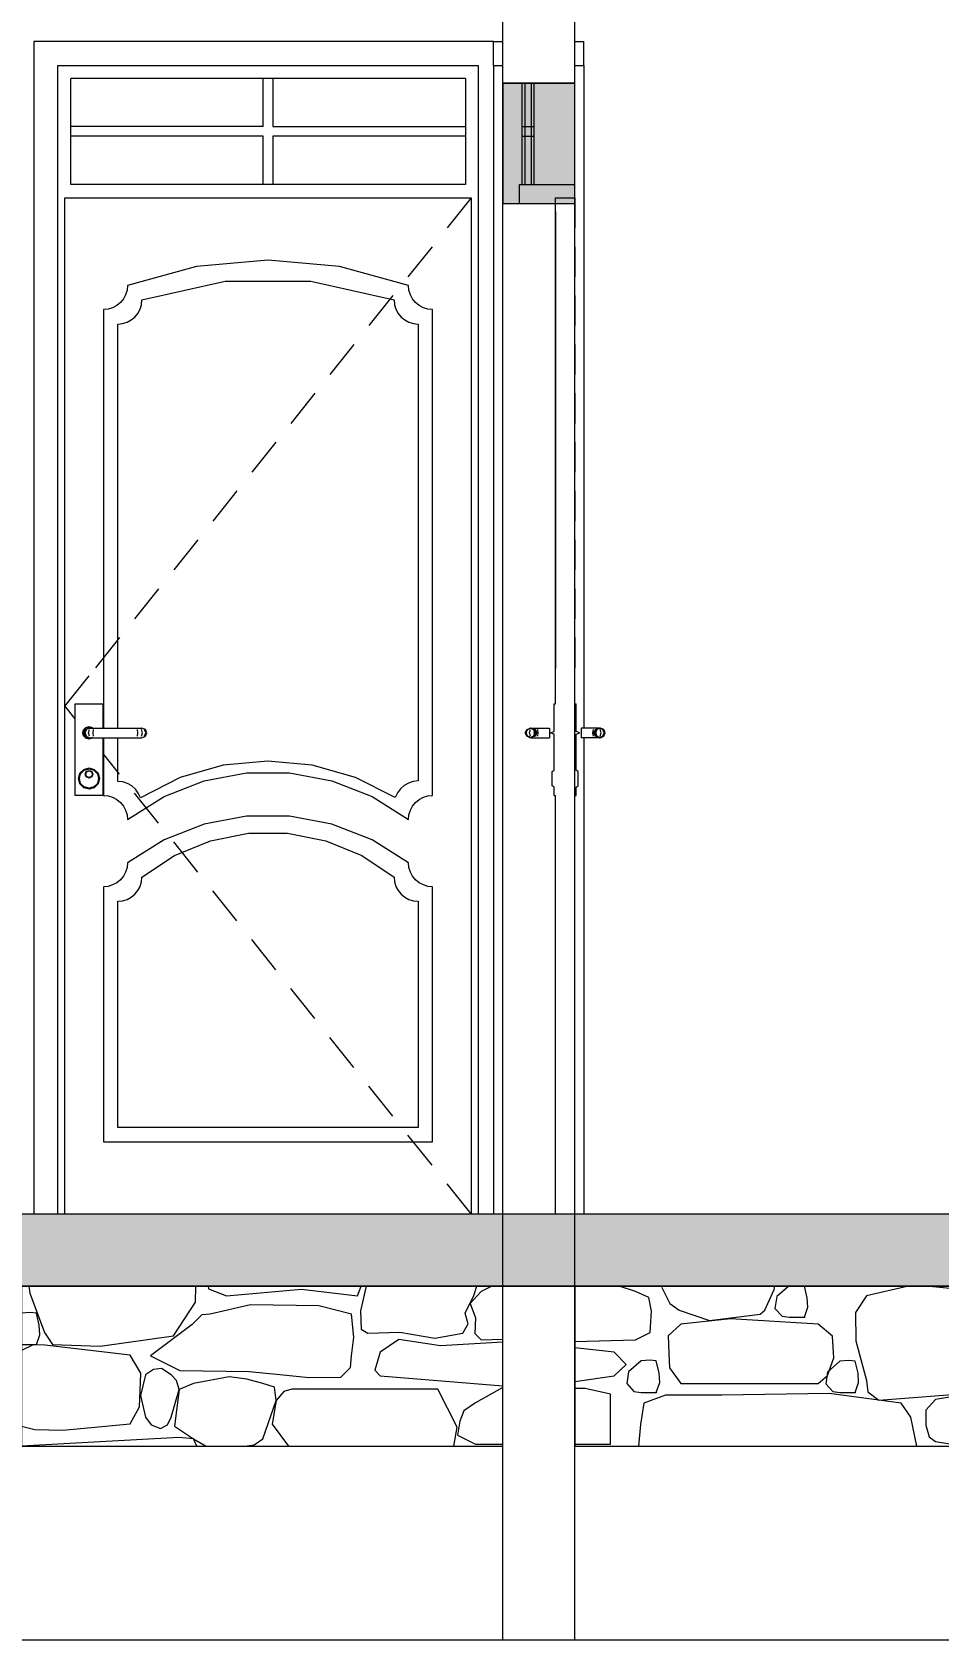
# Model space of a CAD drawing. Header units: millimetres. Extents: x 102766 to 172228, y -127504 to -81044.
# Drawn here: x 132937 to 134821, y -118985 to -115643 of the extents above; entities that cross this region are included whole.
import ezdxf

# ---------------------------------------------------------------- set-up
doc = ezdxf.new("R2010")
doc.units = ezdxf.units.MM
doc.header["$MEASUREMENT"] = 0
for name, color, linetype, lineweight in [('2D Drafting - General_Pen_No__1', 7, 'Continuous', 13), ('2D Drafting - General_Pen_No__19', 255, 'Continuous', 0), ('Dimensioning - General_Pen_No__1', 7, 'Continuous', 13), ('Dimensioning - General_Pen_No__27', 7, 'Continuous', 35), ('Structural - Bearing_Pen_No__1', 7, 'Continuous', 13)]:
    doc.layers.add(name, color=color, linetype=linetype, lineweight=lineweight)
doc.layers.add('2D Drafting - General_Pen_No__105', color=7, linetype='Continuous', lineweight=13, true_color=0xcae6ff)
doc.layers.add('2D Drafting - General_Pen_No__82', color=7, linetype='Continuous', lineweight=20, true_color=0xaaaaaa)
doc.layers.add('Dimensioning - General', color=7, linetype='Continuous')
doc.styles.add('GENERATED_STYLE_1', font='ARIALN.TTF')
doc.linetypes.add('Break', pattern='A,0,[1,chri1.Shx,S=15.679026,R=0,X=0,Y=0],-1975.557214,0', length=1975.557214)
doc.dimstyles.new('GENERATED_STYLE__3', dxfattribs={"dimtxt": 300, "dimasz": 228, "dimexe": 0.18, "dimexo": 0, "dimgap": 0.09, "dimtad": 0, "dimdec": 0, "dimzin": 0, "dimdsep": 46, "dimtxsty": 'GENERATED_STYLE_1', "dimblk": 'ARROWHEAD_11', "dimblk1": 'ARROWHEAD_11', "dimblk2": 'ARROWHEAD_11', "dimcen": 0.09, "dimclrd": 7, "dimclre": 7, "dimclrt": 7, "dimadec": 0, "dimazin": 0, "dimtfac": 1, "dimtdec": 4, "dimtmove": 0, "dimatfit": 3, "dimfxl": 0, "dimtolj": 1, "dimtzin": 0, "dimarcsym": 0})

# ---------------------------------------------------------------- blocks, each defined once
blk = doc.blocks.new('*X22')
at = {"layer": '2D Drafting - General_Pen_No__1', "linetype": 'Continuous'}
for p, q in [((134190.8, -118260.7), (134157.1, -118249.5)), ((134247, -118249.5), (134245.8, -118252.5)), ((134245.8, -118252.5), (134262.2, -118285.2)), ((134479.4, -118256.4), (134480.4, -118249.5)), ((134509.5, -118249.5), (134484.5, -118271.3)), ((134547.9, -118273.7), (134542.4, -118249.5)), ((134758, -118249.5), (134671.2, -118269.3)), ((134995.3, -118269.3), (134795.1, -118249.5)), ((135029.6, -118249.5), (135114.7, -118274.9)), ((134218.8, -118273.3), (134190.8, -118260.7)), ((134224, -118301.3), (134218.8, -118273.3)), ((134262.2, -118285.2), (134281.7, -118299.6)), ((134460, -118299.6), (134479.4, -118256.4)), ((134484.5, -118271.3), (134480.8, -118295.8)), ((134549.2, -118293.3), (134547.9, -118273.7)), ((134671.2, -118269.3), (134648, -118304)), ((135081.6, -118307.6), (134995.3, -118269.3)), ((134221.7, -118346), (134224, -118301.3)), ((134281.7, -118299.6), (134344.9, -118321.1)), ((134388.6, -118317.5), (134285, -118328.7)), ((134344.9, -118321.1), (134449.8, -118307.6)), ((134570.8, -118328.7), (134388.6, -118317.5)), ((134449.8, -118307.6), (134460, -118299.6)), ((134480.8, -118295.8), (134495.5, -118312)), ((134495.5, -118312), (134510.5, -118314)), ((134510.5, -118314), (134542.2, -118314)), ((134542.2, -118314), (134549.2, -118293.3)), ((134648, -118304), (134648.8, -118362.9)), ((135114.7, -118367.6), (135081.6, -118307.6)), ((134190.8, -118361), (134221.7, -118346)), ((134285, -118328.7), (134258.6, -118353)), ((134258.6, -118353), (134259.9, -118389.5)), ((134600.6, -118353.3), (134570.8, -118328.7)), ((134602.8, -118398.4), (134600.6, -118353.3)), ((134064.9, -118364.4), (134190.8, -118361)), ((134146.5, -118386.8), (134064.9, -118377.5)), ((134171.3, -118412.1), (134146.5, -118386.8)), ((134648.8, -118362.9), (134671.2, -118445.5)), ((135096.3, -118439.6), (135114.7, -118375.7)), ((134146.5, -118435.6), (134171.3, -118412.1)), ((134202.5, -118404.9), (134176.5, -118427.5)), ((134221, -118403.3), (134202.5, -118404.9)), ((134234.2, -118404.9), (134221, -118403.3)), ((134240, -118430), (134234.2, -118404.9)), ((134259.9, -118389.5), (134261.9, -118419.1)), ((134261.9, -118419.1), (134285, -118452.1)), ((134589.8, -118434.9), (134602.8, -118398.4)), ((134615.9, -118405.3), (134589.9, -118427.9)), ((134634.4, -118403.7), (134615.9, -118405.3)), ((134647.6, -118405.3), (134634.4, -118403.7)), ((134653.4, -118430.4), (134647.6, -118405.3)), ((134064.9, -118447.8), (134146.5, -118435.6)), ((134176.5, -118427.5), (134172.8, -118452.1)), ((134172.8, -118452.1), (134187.5, -118468.3)), ((134234.2, -118470.3), (134241.2, -118449.6)), ((134241.2, -118449.6), (134240, -118430)), ((134285, -118452.1), (134570.8, -118452.1)), ((134570.8, -118452.1), (134589.8, -118434.9)), ((134589.9, -118427.9), (134586.2, -118452.4)), ((134586.2, -118452.4), (134601, -118468.7)), ((134647.6, -118470.6), (134654.6, -118450)), ((134654.6, -118450), (134653.4, -118430.4)), ((134671.2, -118445.5), (134674, -118468.9)), ((135072, -118442.1), (134814.4, -118485)), ((134915.9, -118469.5), (134995.3, -118445.5)), ((134995.3, -118445.5), (135096.3, -118439.6)), ((135096.6, -118458.1), (135072, -118442.1)), ((134086, -118462.2), (134064.9, -118462.1)), ((134139, -118473.7), (134086, -118462.2)), ((134139, -118578.2), (134139, -118473.7)), ((134187.5, -118468.3), (134202.5, -118470.3)), ((134202.5, -118470.3), (134234.2, -118470.3)), ((134253, -118475.9), (134208.1, -118493)), ((134321.4, -118475.9), (134253, -118475.9)), ((134370.6, -118475.9), (134302.3, -118475.9)), ((134593.4, -118472.5), (134370.6, -118475.9)), ((134743.1, -118493), (134593.4, -118472.5)), ((134601, -118468.7), (134615.9, -118470.6)), ((134615.9, -118470.6), (134647.6, -118470.6)), ((134674, -118468.9), (134696.9, -118486.1)), ((134696.9, -118486.1), (134915.9, -118469.5)), ((134814.4, -118485), (134794.1, -118506.9)), ((135114.7, -118463.7), (135096.6, -118458.1)), ((134208.1, -118493), (134201.6, -118537.3)), ((134763.4, -118522.1), (134743.1, -118493)), ((134794.1, -118506.9), (134794.6, -118538.4)), ((134201.6, -118537.3), (134197.1, -118582.3)), ((134775.5, -118582.3), (134763.4, -118522.1)), ((134794.6, -118538.4), (134801.3, -118562.5)), ((134064.9, -118578.2), (134139, -118578.2)), ((134801.3, -118562.5), (134814.4, -118572.2)), ((134814.4, -118572.2), (134874.8, -118582.3))]:
    blk.add_line(p, q, dxfattribs=at)
for p in [(134542.2, -118314), (134234.2, -118470.3), (134647.6, -118470.6)]:
    blk.add_point(p, dxfattribs=at)
blk = doc.blocks.new('Fill_11')
at = {"layer": '2D Drafting - General_Pen_No__19', "linetype": 'Continuous'}
for p, q in [((135114.7, -118249.5), (134064.9, -118249.5)), ((134064.9, -118249.5), (134064.9, -118582.3)), ((135114.7, -118582.3), (135114.7, -118249.5)), ((134064.9, -118582.3), (135114.7, -118582.3))]:
    blk.add_line(p, q, dxfattribs=at)
at = {"layer": '2D Drafting - General_Pen_No__1', "linetype": 'Continuous'}
blk.add_blockref('*X22', (0, 0), dxfattribs=at)
blk = doc.blocks.new('*X26')
at = {"layer": '2D Drafting - General_Pen_No__1', "linetype": 'Continuous'}
for p, q in [((132930, -118249.5), (132932.1, -118263.9)), ((133276.7, -118283), (133277.2, -118249.5)), ((133303.2, -118249.5), (133303.7, -118255.2)), ((133613.2, -118269.3), (133621, -118249.5)), ((133631, -118249.5), (133619.1, -118300.8)), ((133855, -118269), (133861, -118249.5)), ((133892.5, -118249.5), (133870, -118260.7)), ((132932.1, -118263.9), (132962.4, -118345.8)), ((133230.9, -118352.6), (133276.7, -118283)), ((133303.7, -118255.2), (133341.2, -118269.3)), ((133341.2, -118269.3), (133496.8, -118256)), ((133496.8, -118256), (133613.2, -118269.3)), ((133836.9, -118305.6), (133855, -118269)), ((133870, -118260.7), (133847.5, -118285.2)), ((133847.5, -118285.2), (133858.1, -118315.4)), ((132932.8, -118304), (132914.9, -118305.6)), ((132946.1, -118305.6), (132932.8, -118304)), ((132951.9, -118330.7), (132946.1, -118305.6)), ((133289.9, -118309.4), (133269.8, -118329.1)), ((133307.1, -118307.5), (133289.9, -118309.4)), ((133390.9, -118288.2), (133307.1, -118307.5)), ((133532.9, -118290.7), (133390.9, -118288.2)), ((133600.7, -118307.5), (133532.9, -118290.7)), ((133605.3, -118355.4), (133600.7, -118307.5)), ((133619.1, -118300.8), (133620.8, -118338.8)), ((133843.1, -118327.6), (133836.9, -118305.6)), ((133858.1, -118315.4), (133856.7, -118348)), ((132946.1, -118371), (132953.1, -118350.3)), ((132953.1, -118350.3), (132951.9, -118330.7)), ((132962.4, -118345.8), (132979.7, -118370.4)), ((133078.5, -118374.3), (133230.9, -118352.6)), ((133269.8, -118329.1), (133182.8, -118394)), ((133620.8, -118338.8), (133635, -118347.2)), ((133635, -118347.2), (133701.5, -118344.8)), ((133701.5, -118344.8), (133773.6, -118357.5)), ((133773.6, -118357.5), (133832.3, -118347.2)), ((133832.3, -118347.2), (133843.1, -118327.6)), ((133856.7, -118348), (133870, -118361)), ((132914.9, -118371), (132946.1, -118371)), ((132939.3, -118371.5), (132914.9, -118383.5)), ((132963.1, -118372.1), (132939.3, -118371.5)), ((133140.6, -118392.7), (132963.1, -118372.1)), ((132979.7, -118370.4), (133078.5, -118374.3)), ((133600.7, -118394), (133605.3, -118355.4)), ((133660.1, -118386.8), (133649.4, -118424.4)), ((133699.1, -118360.1), (133660.1, -118386.8)), ((133786, -118373.2), (133699.1, -118360.1)), ((133914.9, -118366.1), (133786, -118373.2)), ((133870, -118361), (133914.9, -118359.6)), ((133163.2, -118430.5), (133140.6, -118392.7)), ((133182.8, -118394), (133243.8, -118425)), ((133578.4, -118438.5), (133598.8, -118418.4)), ((133598.8, -118418.4), (133600.7, -118394)), ((133159.9, -118500.5), (133162.3, -118449)), ((133162.3, -118449), (133163.2, -118430.5)), ((133172.9, -118433.6), (133162.3, -118476.6)), ((133189.1, -118423), (133172.9, -118433.6)), ((133206.1, -118420.6), (133189.1, -118423)), ((133225.7, -118433.6), (133206.1, -118420.6)), ((133237.4, -118445.4), (133225.7, -118433.6)), ((133242.6, -118464.5), (133237.4, -118445.4)), ((133272.6, -118452.1), (133242.6, -118464.5)), ((133243.8, -118425), (133387.8, -118427)), ((133346.4, -118437.8), (133272.6, -118452.1)), ((133382.9, -118443.1), (133346.4, -118437.8)), ((133416.5, -118452.1), (133382.9, -118443.1)), ((133387.8, -118427), (133451.6, -118433.3)), ((133440.9, -118459.5), (133416.5, -118452.1)), ((133451.6, -118433.3), (133512.9, -118439.6)), ((133512.9, -118439.6), (133578.4, -118438.5)), ((133649.4, -118424.4), (133660.1, -118435.6)), ((133660.1, -118435.6), (133914.9, -118456.5)), ((133162.3, -118476.6), (133172.9, -118522.1)), ((133225.7, -118522.1), (133242.6, -118464.5)), ((133242.6, -118464.5), (133233.2, -118540.7)), ((133444.5, -118487.4), (133440.9, -118459.5)), ((133460, -118468.6), (133444.5, -118487.4)), ((133476.6, -118463.3), (133460, -118468.6)), ((133780.2, -118463.3), (133476.6, -118463.3)), ((133820.3, -118542.7), (133780.2, -118463.3)), ((133913.7, -118460.8), (133858.7, -118491.7)), ((133914.9, -118461), (133913.7, -118460.8)), ((133140.6, -118535.9), (133159.9, -118500.5)), ((133416.5, -118567), (133444.5, -118487.4)), ((133444.5, -118487.4), (133435.6, -118536.4)), ((133834.4, -118508.3), (133826.1, -118530.1)), ((133858.7, -118491.7), (133834.4, -118508.3)), ((132914.9, -118540.6), (132942.6, -118547.5)), ((132942.6, -118547.5), (133001, -118548.6)), ((133001, -118548.6), (133140.6, -118535.9)), ((133172.9, -118522.1), (133184.2, -118537.9)), ((133184.2, -118537.9), (133203.9, -118545.5)), ((133203.9, -118545.5), (133218.6, -118537.7)), ((133218.6, -118537.7), (133225.7, -118522.1)), ((133233.2, -118540.7), (133272.6, -118567)), ((133435.6, -118536.4), (133469.8, -118582.3)), ((133813.6, -118582.3), (133820.3, -118542.7)), ((133826.1, -118530.1), (133820.9, -118559)), ((133241.6, -118563.7), (132914.9, -118581.9)), ((133272.6, -118567), (133241.6, -118563.7)), ((133279.3, -118582.3), (133272.6, -118567)), ((133272.6, -118567), (133298.8, -118582.3)), ((133379, -118582.3), (133398.5, -118579.3)), ((133398.5, -118579.3), (133416.5, -118567)), ((133820.9, -118559), (133858.7, -118578.2)), ((133858.7, -118578.2), (133914.9, -118578.2))]:
    blk.add_line(p, q, dxfattribs=at)
blk.add_point((132946.1, -118371), dxfattribs=at)
blk = doc.blocks.new('Fill_13')
at = {"layer": '2D Drafting - General_Pen_No__19', "linetype": 'Continuous'}
for p, q in [((133914.9, -118249.5), (132914.9, -118249.5)), ((132914.9, -118249.5), (132914.9, -118582.3)), ((133914.9, -118582.3), (133914.9, -118249.5)), ((132914.9, -118582.3), (133914.9, -118582.3))]:
    blk.add_line(p, q, dxfattribs=at)
at = {"layer": '2D Drafting - General_Pen_No__1', "linetype": 'Continuous'}
blk.add_blockref('*X26', (0, 0), dxfattribs=at)
blk = doc.blocks.new('*D323')
at = {"layer": 'Dimensioning - General', "linetype": 'Continuous', "lineweight": 0, "true_color": 0x000000}
for points in [[(136040.5, -115399.5), (136036, -115376.6), (136023, -115357.1), (136003.5, -115344.1), (135980.5, -115339.5), (135957.6, -115344.1), (135938.1, -115357.1), (135925.1, -115376.6), (135920.5, -115399.5), (135925.1, -115422.5), (135938.1, -115442), (135957.6, -115455), (135980.5, -115459.5), (136003.5, -115455), (136023, -115442), (136036, -115422.5)], [(136040.5, -118099.5), (136036, -118076.6), (136023, -118057.1), (136003.5, -118044.1), (135980.5, -118039.5), (135957.6, -118044.1), (135938.1, -118057.1), (135925.1, -118076.6), (135920.5, -118099.5), (135925.1, -118122.5), (135938.1, -118142), (135957.6, -118155), (135980.5, -118159.5), (136003.5, -118155), (136023, -118142), (136036, -118122.5)]]:
    blk.add_hatch(color=18, dxfattribs=at).paths.add_polyline_path(points)
at = {"layer": 'Dimensioning - General_Pen_No__1', "linetype": 'Continuous'}
for p, q in [((135980.5, -115339.5), (135980.5, -115279.5)), ((135920.5, -115399.5), (135755.5, -115399.5)), ((136205.5, -115399.5), (136040.5, -115399.5)), ((135980.5, -116257.8), (135980.5, -115459.5)), ((135980.5, -118039.5), (135980.5, -117241.2)), ((135920.5, -118099.5), (135755.5, -118099.5)), ((136205.5, -118099.5), (136040.5, -118099.5)), ((135980.5, -118219.5), (135980.5, -118159.5))]:
    blk.add_line(p, q, dxfattribs=at)
at = {"layer": 'Dimensioning - General_Pen_No__27', "linetype": 'Continuous'}
for centre in [(135980.5, -115399.5), (135980.5, -118099.5)]:
    blk.add_circle(centre, 60, dxfattribs=at)
at = {"layer": 'Dimensioning - General_Pen_No__1', "insert": (136130.5, -117181.5), "char_height": 300, "attachment_point": 7, "rotation": 90, "style": 'GENERATED_STYLE_1'}
blk.add_mtext('{2,700}', dxfattribs=at)
blk = doc.blocks.new('ARROWHEAD_11')
at = {"color": 0, "linetype": 'Continuous', "lineweight": 0}
blk.add_line((0, 0), (-1, 0), dxfattribs=at)
at = {"color": 0, "linetype": 'Continuous', "lineweight": 0, "const_width": 0.25, "flags": 128}
blk.add_lwpolyline([(-0.125, 0, 1), (0.125, 0, 1)], format="xyb", close=True, dxfattribs=at)

msp = doc.modelspace()

# ---------------------------------------------------------------- hatches: boundary and pattern name
at = {"layer": '2D Drafting - General_Pen_No__82', "linetype": 'Continuous'}
for points in [[(133914.9, -115749.5), (133914.9, -115999.5), (134064.9, -115999.5), (134064.9, -115749.5)], [(126564.9, -118099.5), (138664.9, -118099.5), (138664.9, -118249.5), (126564.9, -118249.5)]]:
    msp.add_hatch(color=256, dxfattribs=at).paths.add_polyline_path(points)

# ---------------------------------------------------------------- linework, layer by layer
at = {"layer": '2D Drafting - General_Pen_No__105', "linetype": 'Continuous', "flags": 128}
for points in [[(133914.9, -115749.5), (133914.9, -115999.5), (134064.9, -115999.5), (134064.9, -115749.5)], [(126564.9, -118099.5), (138664.9, -118099.5), (138664.9, -118249.5), (126564.9, -118249.5)]]:
    msp.add_lwpolyline(points, close=True, dxfattribs=at)
at = {"layer": 'Structural - Bearing_Pen_No__1', "linetype": 'Continuous'}
for p, q in [((133914.9, -118984.6), (133914.9, -115399.5)), ((134064.9, -118984.6), (134064.9, -115399.5)), ((132940.3, -115662.5), (132940.3, -118099.5)), ((133895.9, -115662.5), (132940.3, -115662.5)), ((133895.9, -115662.5), (133914.9, -115662.5)), ((133895.9, -115712.5), (133895.9, -115662.5)), ((133914.9, -115699.5), (133914.9, -115662.5)), ((134064.9, -115662.5), (134083.9, -115662.5)), ((134064.9, -115699.5), (134064.9, -115662.5)), ((134083.9, -115712.5), (134083.9, -115662.5)), ((132990.3, -118099.5), (132990.3, -115712.5)), ((132990.3, -115712.5), (133864.3, -115712.5)), ((133864.3, -115712.5), (133864.3, -118099.5)), ((133895.9, -115712.5), (133895.9, -118099.5)), ((133895.9, -115712.5), (133914.9, -115712.5)), ((133914.9, -115724.5), (133914.9, -115712.5)), ((134064.9, -115739.5), (134064.9, -115712.5)), ((134064.9, -115712.5), (134083.9, -115712.5)), ((134083.9, -115712.5), (134083.9, -117089.5)), ((133017.3, -115959.5), (133017.3, -115739.5)), ((133837.3, -115739.5), (133017.3, -115739.5)), ((133417.3, -115839.5), (133417.3, -115739.5)), ((133437.3, -115739.5), (133437.3, -115839.5)), ((133837.3, -115739.5), (133837.3, -115959.5)), ((133914.9, -118099.5), (133914.9, -115724.5)), ((134064.9, -115959.5), (134064.9, -115739.5)), ((133914.9, -115749.5), (134064.9, -115749.5)), ((133955.4, -115839.5), (133955.4, -115749.5)), ((133961.9, -115959.5), (133961.9, -115749.5)), ((133973.9, -115749.5), (133973.9, -115959.5)), ((133980.4, -115839.5), (133980.4, -115749.5)), ((133417.3, -115839.5), (133017.3, -115839.5)), ((133437.3, -115839.5), (133837.3, -115839.5)), ((133955.4, -115839.5), (133980.4, -115839.5)), ((133955.4, -115859.5), (133955.4, -115839.5)), ((133980.4, -115859.5), (133980.4, -115839.5)), ((133417.3, -115859.5), (133017.3, -115859.5)), ((133417.3, -115959.5), (133417.3, -115859.5)), ((133437.3, -115859.5), (133437.3, -115959.5)), ((133837.3, -115859.5), (133437.3, -115859.5)), ((133955.4, -115959.5), (133955.4, -115859.5)), ((133955.4, -115859.5), (133980.4, -115859.5)), ((133980.4, -115959.5), (133980.4, -115859.5)), ((133837.3, -115959.5), (133017.3, -115959.5)), ((133949.9, -115959.5), (134064.9, -115959.5)), ((133949.9, -115999.5), (133949.9, -115959.5)), ((134064.9, -115987.5), (134064.9, -115959.5)), ((133005.3, -115987.5), (133017.3, -115987.5)), ((133005.3, -118099.5), (133005.3, -115987.5)), ((133017.3, -115987.5), (133837.3, -115987.5)), ((133849.3, -115987.5), (133799.3, -116050)), ((133837.3, -115987.5), (133849.3, -115987.5)), ((133849.3, -115987.5), (133849.3, -118099.5)), ((133949.9, -115999.5), (134024.9, -115999.5)), ((134024.9, -115987.5), (134064.9, -115987.5)), ((134024.9, -116219.8), (134024.9, -115987.5)), ((134024.9, -115987.5), (134064.9, -115987.5)), ((134024.9, -115999.5), (134024.9, -115987.5)), ((134064.9, -116219.8), (134064.9, -115987.5)), ((134065, -115987.5), (134065, -116050)), ((134024.8, -116016.1), (134024.8, -116965.6)), ((133768.1, -116089.1), (133718.1, -116151.6)), ((134065, -116089.1), (134065, -116151.6)), ((133278.9, -116130.3), (133135.3, -116169.8)), ((133427.3, -116117), (133278.9, -116130.3)), ((133575.6, -116130.3), (133427.3, -116117)), ((133719.3, -116169.8), (133575.6, -116130.3)), ((133134.3, -116179.6), (133131.4, -116189)), ((133135.3, -116169.8), (133134.3, -116179.6)), ((133165.3, -116199.8), (133338.4, -116160.4)), ((133338.4, -116160.4), (133516.1, -116160.4)), ((133516.1, -116160.4), (133689.3, -116199.8)), ((133720.2, -116179.6), (133719.3, -116169.8)), ((133723.1, -116189), (133720.2, -116179.6)), ((133113, -116211.4), (133104.4, -116216)), ((133120.6, -116205.2), (133113, -116211.4)), ((133126.8, -116197.6), (133120.6, -116205.2)), ((133131.4, -116189), (133126.8, -116197.6)), ((133161.4, -116219), (133164.3, -116209.6)), ((133164.3, -116209.6), (133165.3, -116199.8)), ((133686.9, -116190.6), (133637, -116253.1)), ((133689.3, -116199.8), (133690.2, -116209.6)), ((133690.2, -116209.6), (133693.1, -116219)), ((133727.7, -116197.6), (133723.1, -116189)), ((133733.9, -116205.2), (133727.7, -116197.6)), ((133741.5, -116211.4), (133733.9, -116205.2)), ((133750.1, -116216), (133741.5, -116211.4)), ((134065, -116190.6), (134065, -116253.1)), ((133095, -116218.9), (133085.3, -116219.8)), ((133085.3, -116219.8), (133085.3, -117089.5)), ((133104.4, -116216), (133095, -116218.9)), ((133125, -116248.9), (133134.4, -116246)), ((133134.4, -116246), (133143, -116241.4)), ((133143, -116241.4), (133150.6, -116235.2)), ((133150.6, -116235.2), (133156.8, -116227.6)), ((133156.8, -116227.6), (133161.4, -116219)), ((133693.1, -116219), (133697.7, -116227.6)), ((133697.7, -116227.6), (133703.9, -116235.2)), ((133703.9, -116235.2), (133711.5, -116241.4)), ((133711.5, -116241.4), (133720.1, -116246)), ((133720.1, -116246), (133729.5, -116248.9)), ((133759.5, -116218.9), (133750.1, -116216)), ((133769.3, -116219.8), (133759.5, -116218.9)), ((133769.3, -117229.5), (133769.3, -116219.8)), ((134024.9, -117039.5), (134024.9, -116219.8)), ((134064.9, -117039.5), (134064.9, -116219.8)), ((133115.3, -116249.8), (133125, -116248.9)), ((133115.3, -117089.5), (133115.3, -116249.8)), ((133729.5, -116248.9), (133739.3, -116249.8)), ((133739.3, -116249.8), (133739.3, -117199.5)), ((133605.8, -116292.2), (133555.8, -116354.7)), ((134065, -116292.2), (134065, -116354.7)), ((133524.6, -116393.7), (133474.7, -116456.2)), ((134065, -116393.7), (134065, -116456.2)), ((133443.4, -116495.3), (133393.5, -116557.8)), ((134065, -116495.3), (134065, -116557.8)), ((133362.3, -116596.8), (133312.3, -116659.3)), ((134065, -116596.8), (134065, -116659.3)), ((133281.1, -116698.4), (133231.2, -116760.9)), ((134065, -116698.4), (134065, -116760.9)), ((133199.9, -116799.9), (133150, -116862.4)), ((134065, -116799.9), (134065, -116862.4)), ((133118.8, -116901.5), (133068.8, -116964)), ((134065, -116901.5), (134065, -116964)), ((133055.2, -116981), (133005.3, -117043.5)), ((133026.8, -117070.4), (133005.3, -117043.5)), ((133026.8, -117039.5), (133083.8, -117039.5)), ((133026.8, -117229.5), (133026.8, -117039.5)), ((133083.8, -117039.5), (133083.8, -117089.5)), ((134021.9, -117039.5), (134024.9, -117039.5)), ((134021.9, -117096.7), (134021.9, -117039.5)), ((134064.9, -117039.5), (134067.9, -117039.5)), ((134067.9, -117096.7), (134067.9, -117039.5)), ((133042.3, -117099.5), (133044, -117093)), ((133044, -117106), (133042.3, -117099.5)), ((133043.3, -117099.5), (133044.9, -117093.5)), ((133044.9, -117105.5), (133043.3, -117099.5)), ((133044, -117093), (133048.8, -117088.3)), ((133048.8, -117110.8), (133044, -117106)), ((133044.9, -117093.5), (133049.3, -117089.1)), ((133049.3, -117109.9), (133044.9, -117105.5)), ((133045.3, -117099.5), (133048.2, -117092.5)), ((133048.2, -117106.6), (133045.3, -117099.5)), ((133047.4, -117099.5), (133050.1, -117092.5)), ((133050.1, -117106.6), (133047.4, -117099.5)), ((133048.2, -117092.5), (133055.3, -117089.5)), ((133055.3, -117109.5), (133048.2, -117106.6)), ((133048.8, -117088.3), (133055.3, -117086.5)), ((133055.3, -117112.5), (133048.8, -117110.8)), ((133049.3, -117089.1), (133055.3, -117087.5)), ((133055.3, -117111.5), (133049.3, -117109.9)), ((133053.9, -117099.5), (133056, -117092.5)), ((133056, -117106.6), (133053.9, -117099.5)), ((133055.3, -117086.5), (133061.8, -117088.3)), ((133055.3, -117087.5), (133061.3, -117089.1)), ((133055.3, -117089.5), (133055.3, -117089.5)), ((133055.3, -117089.5), (133056.8, -117089.5)), ((133055.3, -117109.5), (133055.3, -117109.5)), ((133055.3, -117109.5), (133056.8, -117109.5)), ((133061.3, -117109.9), (133055.3, -117111.5)), ((133061.8, -117110.8), (133055.3, -117112.5)), ((133056.8, -117089.5), (133061.1, -117089.5)), ((133056.8, -117109.5), (133061.1, -117109.5)), ((133061.1, -117089.5), (133067.6, -117089.5)), ((133061.1, -117109.5), (133067.6, -117109.5)), ((133061.3, -117089.1), (133061.6, -117089.5)), ((133061.6, -117109.5), (133061.3, -117109.9)), ((133061.8, -117088.3), (133063, -117089.5)), ((133063, -117109.5), (133061.8, -117110.8)), ((133063.7, -117099.5), (133064.8, -117092.5)), ((133064.8, -117106.6), (133063.7, -117099.5)), ((133067.6, -117089.5), (133075.3, -117089.5)), ((133067.6, -117109.5), (133075.3, -117109.5)), ((133075.3, -117089.5), (133145.3, -117089.5)), ((133075.3, -117109.5), (133145.3, -117109.5)), ((133083.8, -117109.5), (133083.8, -117229.5)), ((133085.3, -117109.5), (133085.3, -117229.5)), ((133115.3, -117200.4), (133115.3, -117109.5)), ((133145.3, -117089.5), (133152.9, -117089.5)), ((133145.3, -117109.5), (133152.9, -117109.5)), ((133152.9, -117089.5), (133159.4, -117089.5)), ((133152.9, -117109.5), (133159.4, -117109.5)), ((133156.8, -117099.5), (133155.7, -117092.5)), ((133155.7, -117106.6), (133156.8, -117099.5)), ((133159.4, -117089.5), (133163.7, -117089.5)), ((133159.4, -117109.5), (133163.7, -117109.5)), ((133163.7, -117089.5), (133165.3, -117089.5)), ((133163.7, -117109.5), (133165.3, -117109.5)), ((133166.6, -117099.5), (133164.5, -117092.5)), ((133164.5, -117106.6), (133166.6, -117099.5)), ((133172.3, -117092.5), (133165.3, -117089.5)), ((133165.3, -117109.5), (133172.3, -117106.6)), ((133173.1, -117099.5), (133170.4, -117092.5)), ((133170.4, -117106.6), (133173.1, -117099.5)), ((133175.3, -117099.5), (133172.3, -117092.5)), ((133172.3, -117106.6), (133175.3, -117099.5)), ((133961.9, -117099.5), (133964.9, -117092.5)), ((133964.9, -117106.6), (133961.9, -117099.5)), ((133963.3, -117099.5), (133966.3, -117092.5)), ((133966.3, -117106.6), (133963.3, -117099.5)), ((133964, -117099.5), (133966.8, -117092.5)), ((133966.8, -117106.6), (133964, -117099.5)), ((133964.9, -117092.5), (133971.9, -117089.5)), ((133971.9, -117109.5), (133964.9, -117106.6)), ((133966.3, -117092.5), (133973.2, -117089.6)), ((133973.2, -117109.4), (133966.3, -117106.6)), ((133970.6, -117099.5), (133972.7, -117092.5)), ((133972.7, -117106.6), (133970.6, -117099.5)), ((133971.9, -117089.5), (133972, -117089.5)), ((133973.5, -117089.5), (133971.9, -117089.5)), ((133972, -117109.5), (133971.9, -117109.5)), ((133973.5, -117109.5), (133971.9, -117109.5)), ((133972.7, -117089.8), (133979, -117092.5)), ((133979, -117106.6), (133972.7, -117109.2)), ((133973.2, -117089.6), (133973.5, -117089.5)), ((133973.5, -117109.5), (133973.2, -117109.4)), ((133973.5, -117089.5), (133973.5, -117089.5)), ((133973.5, -117089.5), (133977.8, -117089.5)), ((133973.5, -117089.5), (133982, -117092.5)), ((133982, -117106.6), (133973.5, -117109.5)), ((133973.5, -117109.5), (133973.5, -117109.5)), ((133973.5, -117109.5), (133977.8, -117109.5)), ((133977.8, -117089.5), (133984.3, -117089.5)), ((133977.8, -117109.5), (133984.3, -117109.5)), ((133979, -117092.5), (133981.9, -117099.5)), ((133981.9, -117099.5), (133979, -117106.6)), ((133980.1, -117092.5), (133982.9, -117099.5)), ((133982.9, -117099.5), (133980.1, -117106.6)), ((133980.4, -117099.5), (133980.8, -117096.8)), ((133980.8, -117102.2), (133980.4, -117099.5)), ((133982, -117092.5), (133984.2, -117096.8)), ((133984.2, -117102.2), (133982, -117106.6)), ((133982.9, -117092.5), (133984.2, -117096.8)), ((133984.2, -117102.2), (133982.9, -117106.6)), ((133984.2, -117096.8), (133985, -117099.5)), ((133984.2, -117096.8), (133986.2, -117099.5)), ((133985, -117099.5), (133984.2, -117102.2)), ((133986.2, -117099.5), (133984.2, -117102.2)), ((133984.3, -117089.5), (133991.9, -117089.5)), ((133984.3, -117109.5), (133991.9, -117109.5)), ((133987, -117092.5), (133988.2, -117099.5)), ((133988.2, -117099.5), (133987, -117106.6)), ((133991.9, -117089.5), (134011.9, -117089.5)), ((133991.9, -117109.5), (134011.9, -117109.5)), ((134011.9, -117089.6), (134011.9, -117089.5)), ((134011.9, -117089.5), (134011.9, -117092.5)), ((134011.9, -117092.5), (134011.9, -117099.5)), ((134011.9, -117099.5), (134011.9, -117106.6)), ((134011.9, -117106.6), (134011.9, -117109.5)), ((134014.5, -117099.5), (134021.9, -117096.7)), ((134021.9, -117102.3), (134014.5, -117099.5)), ((134021.9, -117176.7), (134021.9, -117102.3)), ((134075.4, -117099.5), (134067.9, -117096.7)), ((134067.9, -117102.3), (134075.4, -117099.5)), ((134067.9, -117176.7), (134067.9, -117102.3)), ((134077.9, -117089.6), (134077.9, -117089.5)), ((134077.9, -117089.5), (134077.9, -117092.5)), ((134097.9, -117089.5), (134077.9, -117089.5)), ((134077.9, -117092.5), (134077.9, -117099.5)), ((134077.9, -117099.5), (134077.9, -117106.6)), ((134077.9, -117106.6), (134077.9, -117109.5)), ((134097.9, -117109.5), (134077.9, -117109.5)), ((134083.9, -117109.5), (134083.9, -118099.5)), ((134105.6, -117089.5), (134097.9, -117089.5)), ((134105.6, -117109.5), (134097.9, -117109.5)), ((134102.8, -117092.5), (134101.7, -117099.5)), ((134101.7, -117099.5), (134102.8, -117106.6)), ((134103.7, -117099.5), (134105.7, -117096.8)), ((134105.7, -117102.2), (134103.7, -117099.5)), ((134105.7, -117096.8), (134104.9, -117099.5)), ((134104.9, -117099.5), (134105.7, -117102.2)), ((134112.1, -117089.5), (134105.6, -117089.5)), ((134112.1, -117109.5), (134105.6, -117109.5)), ((134107, -117092.5), (134105.7, -117096.8)), ((134105.7, -117096.8), (134107.9, -117092.5)), ((134105.7, -117102.2), (134107, -117106.6)), ((134107.9, -117106.6), (134105.7, -117102.2)), ((134109.8, -117092.5), (134107, -117099.5)), ((134107, -117099.5), (134109.8, -117106.6)), ((134107.9, -117092.5), (134116.4, -117089.5)), ((134110.9, -117092.5), (134107.9, -117099.5)), ((134107.9, -117099.5), (134110.9, -117106.6)), ((134116.4, -117109.5), (134107.9, -117106.6)), ((134109.5, -117099.5), (134109.1, -117096.8)), ((134109.1, -117102.2), (134109.5, -117099.5)), ((134117.2, -117089.8), (134110.9, -117092.5)), ((134110.9, -117106.6), (134117.2, -117109.2)), ((134116.4, -117089.5), (134112.1, -117089.5)), ((134116.4, -117109.5), (134112.1, -117109.5)), ((134116.4, -117089.5), (134116.4, -117089.5)), ((134116.4, -117089.5), (134117.9, -117089.5)), ((134116.4, -117089.5), (134116.6, -117089.6)), ((134116.6, -117109.4), (134116.4, -117109.5)), ((134116.4, -117109.5), (134116.4, -117109.5)), ((134116.4, -117109.5), (134117.9, -117109.5)), ((134116.6, -117089.6), (134123.6, -117092.5)), ((134123.6, -117106.6), (134116.6, -117109.4)), ((134119.3, -117099.5), (134117.2, -117092.5)), ((134117.2, -117106.6), (134119.3, -117099.5)), ((134125, -117092.5), (134117.9, -117089.5)), ((134117.9, -117109.5), (134125, -117106.6)), ((134125.8, -117099.5), (134123.1, -117092.5)), ((134123.1, -117106.6), (134125.8, -117099.5)), ((134123.6, -117092.5), (134126.6, -117099.5)), ((134126.6, -117099.5), (134123.6, -117106.6)), ((134127.9, -117099.5), (134125, -117092.5)), ((134125, -117106.6), (134127.9, -117099.5)), ((133118.8, -117185.6), (133083.8, -117141.7)), ((134024.8, -117121.9), (134024.8, -117121.4)), ((133033.3, -117194.5), (133036.2, -117183.5)), ((133036.2, -117183.5), (133044.3, -117175.5)), ((133037.9, -117184.5), (133045.3, -117177.2)), ((133044.3, -117175.5), (133055.3, -117172.5)), ((133045.3, -117177.2), (133055.3, -117174.5)), ((133047.3, -117185.5), (133049.6, -117179.9)), ((133048.3, -117185.5), (133050.3, -117180.6)), ((133049.6, -117179.9), (133055.3, -117177.5)), ((133050.3, -117180.6), (133055.3, -117178.5)), ((133055.3, -117172.5), (133066.3, -117175.5)), ((133055.3, -117174.5), (133065.3, -117177.2)), ((133055.3, -117177.5), (133060.9, -117179.9)), ((133055.3, -117178.5), (133060.2, -117180.6)), ((133060.2, -117180.6), (133062.3, -117185.5)), ((133060.9, -117179.9), (133063.3, -117185.5)), ((133065.3, -117177.2), (133072.6, -117184.5)), ((133066.3, -117175.5), (133074.3, -117183.5)), ((133074.3, -117183.5), (133077.3, -117194.5)), ((133334.3, -117166.9), (133245, -117192.5)), ((133294.4, -117199.1), (133382.5, -117182.4)), ((133426.8, -117158.2), (133334.3, -117166.9)), ((133382.5, -117182.4), (133472, -117182.4)), ((133519.3, -117166.7), (133426.8, -117158.2)), ((133472, -117182.4), (133560.1, -117199.1)), ((133608.7, -117192.2), (133519.3, -117166.7)), ((134017.9, -117179.5), (134021.9, -117176.7)), ((134017.9, -117209.6), (134017.9, -117179.5)), ((134071.9, -117179.5), (134067.9, -117176.7)), ((134071.9, -117209.6), (134071.9, -117179.5)), ((133036.2, -117205.5), (133033.3, -117194.5)), ((133035.3, -117194.5), (133037.9, -117184.5)), ((133037.9, -117204.5), (133035.3, -117194.5)), ((133044.3, -117213.6), (133036.2, -117205.5)), ((133045.3, -117211.8), (133037.9, -117204.5)), ((133055.3, -117216.5), (133044.3, -117213.6)), ((133055.3, -117214.5), (133045.3, -117211.8)), ((133049.6, -117191.2), (133047.3, -117185.5)), ((133050.3, -117190.5), (133048.3, -117185.5)), ((133055.3, -117193.5), (133049.6, -117191.2)), ((133055.3, -117192.5), (133050.3, -117190.5)), ((133060.2, -117190.5), (133055.3, -117192.5)), ((133060.9, -117191.2), (133055.3, -117193.5)), ((133065.3, -117211.8), (133055.3, -117214.5)), ((133066.3, -117213.6), (133055.3, -117216.5)), ((133062.3, -117185.5), (133060.2, -117190.5)), ((133063.3, -117185.5), (133060.9, -117191.2)), ((133072.6, -117204.5), (133065.3, -117211.8)), ((133074.3, -117205.5), (133066.3, -117213.6)), ((133072.6, -117184.5), (133075.3, -117194.5)), ((133075.3, -117194.5), (133072.6, -117204.5)), ((133077.3, -117194.5), (133074.3, -117205.5)), ((133125.4, -117201.5), (133115.3, -117200.4)), ((133135.2, -117204.6), (133125.4, -117201.5)), ((133144.1, -117209.7), (133135.2, -117204.6)), ((133151.7, -117216.6), (133144.1, -117209.7)), ((133157.7, -117224.8), (133151.7, -117216.6)), ((133245, -117192.5), (133161.9, -117234.2)), ((133211.1, -117231.8), (133294.4, -117199.1)), ((133560.1, -117199.1), (133643.4, -117231.8)), ((133691.8, -117233.7), (133608.7, -117192.2)), ((133702.3, -117215.9), (133696.1, -117224.3)), ((133710, -117209), (133702.3, -117215.9)), ((133719, -117203.8), (133710, -117209)), ((133728.9, -117200.6), (133719, -117203.8)), ((133739.3, -117199.5), (133728.9, -117200.6)), ((134021.9, -117212.3), (134017.9, -117209.6)), ((134021.9, -117229.5), (134021.9, -117212.3)), ((134067.9, -117212.3), (134071.9, -117209.6)), ((134067.9, -117229.5), (134067.9, -117212.3)), ((133083.8, -117229.5), (133026.8, -117229.5)), ((133085.3, -117229.5), (133095, -117230.5)), ((133095, -117230.5), (133104.4, -117233.3)), ((133104.4, -117233.3), (133113, -117238)), ((133113, -117238), (133120.6, -117244.2)), ((133120.6, -117244.2), (133126.8, -117251.7)), ((133135.3, -117279.5), (133211.1, -117231.8)), ((133199.9, -117287.1), (133150, -117224.6)), ((133161.9, -117234.2), (133157.7, -117224.8)), ((133643.4, -117231.8), (133719.3, -117279.5)), ((133696.1, -117224.3), (133691.8, -117233.7)), ((133727.7, -117251.7), (133733.9, -117244.2)), ((133733.9, -117244.2), (133741.5, -117238)), ((133741.5, -117238), (133750.1, -117233.3)), ((133750.1, -117233.3), (133759.5, -117230.5)), ((133759.5, -117230.5), (133769.3, -117229.5)), ((134021.9, -117229.5), (134024.9, -117229.5)), ((134024.8, -118071), (134024.8, -117229.5)), ((134024.9, -117949.5), (134024.9, -117229.5)), ((134064.9, -117949.5), (134064.9, -117229.5)), ((134064.9, -117229.5), (134067.9, -117229.5)), ((134065, -117287.1), (134065, -117229.5)), ((133126.8, -117251.7), (133131.4, -117260.4)), ((133131.4, -117260.4), (133134.3, -117269.8)), ((133134.3, -117269.8), (133135.3, -117279.5)), ((133382.5, -117272.4), (133294.4, -117289.1)), ((133472, -117272.4), (133382.5, -117272.4)), ((133560.1, -117289.1), (133472, -117272.4)), ((133719.3, -117279.5), (133720.2, -117269.8)), ((133720.2, -117269.8), (133723.1, -117260.4)), ((133723.1, -117260.4), (133727.7, -117251.7)), ((133294.4, -117289.1), (133211.1, -117321.8)), ((133307.4, -117323.7), (133386.8, -117307.9)), ((133386.8, -117307.9), (133467.7, -117307.9)), ((133467.7, -117307.9), (133547.1, -117323.7)), ((133643.4, -117321.8), (133560.1, -117289.1)), ((133211.1, -117321.8), (133135.3, -117369.5)), ((133281.1, -117388.7), (133231.2, -117326.2)), ((133232.6, -117354.6), (133307.4, -117323.7)), ((133547.1, -117323.7), (133621.9, -117354.6)), ((133719.3, -117369.5), (133643.4, -117321.8)), ((134065, -117388.7), (134065, -117326.2)), ((133134.3, -117379.3), (133131.4, -117388.7)), ((133135.3, -117369.5), (133134.3, -117379.3)), ((133165.3, -117399.5), (133232.6, -117354.6)), ((133621.9, -117354.6), (133689.3, -117399.5)), ((133720.2, -117379.3), (133719.3, -117369.5)), ((133723.1, -117388.7), (133720.2, -117379.3)), ((133104.4, -117415.7), (133095, -117418.6)), ((133113, -117411.1), (133104.4, -117415.7)), ((133120.6, -117404.9), (133113, -117411.1)), ((133126.8, -117397.3), (133120.6, -117404.9)), ((133131.4, -117388.7), (133126.8, -117397.3)), ((133161.4, -117418.7), (133164.3, -117409.3)), ((133164.3, -117409.3), (133165.3, -117399.5)), ((133689.3, -117399.5), (133690.2, -117409.3)), ((133690.2, -117409.3), (133693.1, -117418.7)), ((133727.7, -117397.3), (133723.1, -117388.7)), ((133733.9, -117404.9), (133727.7, -117397.3)), ((133741.5, -117411.1), (133733.9, -117404.9)), ((133750.1, -117415.7), (133741.5, -117411.1)), ((133759.5, -117418.6), (133750.1, -117415.7)), ((133095, -117418.6), (133085.3, -117419.5)), ((133085.3, -117419.5), (133085.3, -117949.5)), ((133115.3, -117449.5), (133125, -117448.6)), ((133115.3, -117919.5), (133115.3, -117449.5)), ((133125, -117448.6), (133134.4, -117445.7)), ((133134.4, -117445.7), (133143, -117441.1)), ((133143, -117441.1), (133150.6, -117434.9)), ((133150.6, -117434.9), (133156.8, -117427.3)), ((133156.8, -117427.3), (133161.4, -117418.7)), ((133362.3, -117490.2), (133312.3, -117427.7)), ((133693.1, -117418.7), (133697.7, -117427.3)), ((133697.7, -117427.3), (133703.9, -117434.9)), ((133703.9, -117434.9), (133711.5, -117441.1)), ((133711.5, -117441.1), (133720.1, -117445.7)), ((133720.1, -117445.7), (133729.5, -117448.6)), ((133729.5, -117448.6), (133739.3, -117449.5)), ((133739.3, -117449.5), (133739.3, -117919.5)), ((133769.3, -117419.5), (133759.5, -117418.6)), ((133769.3, -117949.5), (133769.3, -117419.5)), ((134065, -117490.2), (134065, -117427.7)), ((133443.4, -117591.8), (133393.5, -117529.3)), ((134065, -117591.8), (134065, -117529.3)), ((133524.6, -117693.3), (133474.7, -117630.8)), ((134065, -117693.3), (134065, -117630.8)), ((133605.8, -117794.9), (133555.8, -117732.4)), ((134065, -117794.9), (134065, -117732.4)), ((133686.9, -117896.4), (133637, -117833.9)), ((134065, -117896.4), (134065, -117833.9)), ((133085.3, -117949.5), (133769.3, -117949.5)), ((133739.3, -117919.5), (133115.3, -117919.5)), ((133768.1, -117998), (133718.1, -117935.5)), ((134024.9, -118099.5), (134024.9, -117949.5)), ((134064.9, -118099.5), (134064.9, -117949.5)), ((134065, -117998), (134065, -117935.5)), ((133849.3, -118099.5), (133799.3, -118037)), ((134065, -118099.5), (134065, -118037)), ((129014.4, -118099.5), (137214.9, -118099.5)), ((134024.9, -118099.5), (134064.9, -118099.5)), ((129014.4, -118249.5), (137214.9, -118249.5))]:
    msp.add_line(p, q, dxfattribs=at)
at = {"layer": 'Structural - Bearing_Pen_No__1', "linetype": 'Break'}
msp.add_line((128165, -118984.6), (138288.1, -118984.6), dxfattribs=at)

# ---------------------------------------------------------------- block references
at = {"layer": '2D Drafting - General_Pen_No__1', "linetype": 'Continuous'}
for name in ['Fill_13', 'Fill_11']:
    msp.add_blockref(name, (0, 0), dxfattribs=at)

# ---------------------------------------------------------------- dimensions: what is measured, and where the dimension line sits
at = {"layer": 'Dimensioning - General', "linetype": 'Continuous'}
dim = msp.add_linear_dim(base=(135980.5, -118099.5), p1=(129164.4, -118099.5), p2=(129164.4, -115399.5), angle=90, dimstyle='GENERATED_STYLE__3', dxfattribs=at)
dim.commit()
dim.dimension.update_dxf_attribs({"geometry": '*D323', "text_midpoint": (135980.5, -116668.6)})

doc.saveas('drawing.dxf')
